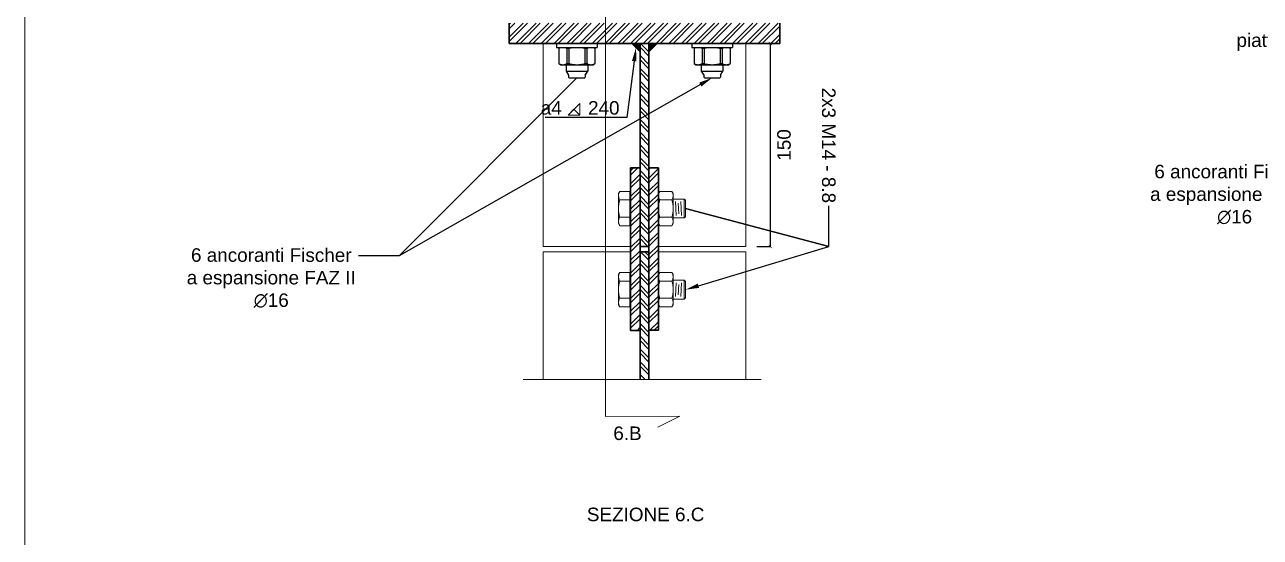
# Model space of a CAD drawing. Header units: millimetres. Extents: x 1415 to 3549, y 2194 to 4677.
# Drawn here: x 1788.71 to 1789.623, y 2313.286 to 2313.665 of the extents above; entities that cross this region are included whole.
import ezdxf
from ezdxf import colors
from ezdxf.entities.mleader import LeaderData, LeaderLine
from ezdxf.math import Vec2, Vec3

# ---------------------------------------------------------------- set-up
doc = ezdxf.new("R2010")
doc.units = ezdxf.units.MM
for name, pattern in [('ACAD_ISO02W100', [15, 12, -3]), ('DASHDOT', [1, 0.5, -0.25, 0, -0.25]), ('phl_thick', [0])]:
    doc.linetypes.add(name, pattern=pattern)
doc.layers.get('0').update_dxf_attribs({"plot": 0})
for name, color, linetype, lineweight in [('bulloni', 170, 'Continuous', 15), ('Layer3', 7, 'Continuous', 15), ('Layer4', 7, 'Continuous', 15), ('quote', 252, 'Continuous', 5), ('sezionato particolari', 7, 'Continuous', 30), ('sezione', 18, 'ACAD_ISO02W100', 20)]:
    doc.layers.add(name, color=color, linetype=linetype, lineweight=lineweight)
doc.layers.add('projection', color=7, linetype='Continuous')
doc.layers.add('saldatura', color=6, linetype='Continuous')
doc.layers.add('retini', color=7, linetype='DASHDOT', lineweight=9, true_color=0x636466)
doc.styles.get("Standard").update_dxf_attribs({"font": 'arial.ttf'})
doc.dimstyles.new('quote acciaio', dxfattribs={"dimtxt": 0.01, "dimasz": 0.0025, "dimexe": 0, "dimexo": 0, "dimgap": 0.005, "dimtad": 2, "dimdec": 0, "dimlfac": 1000, "dimzin": 0, "dimdsep": 46, "dimtxsty": 'Standard', "dimblk": 'ARCHTICK', "dimcen": 0, "dimclre": 252, "dimadec": 0, "dimazin": 0, "dimtfac": 1, "dimtdec": 0, "dimtofl": 0, "dimtmove": 0, "dimatfit": 3, "dimfxl": 0.01, "dimfxlon": 1, "dimtolj": 1, "dimtzin": 0, "dimarcsym": 0})

# ---------------------------------------------------------------- blocks, each defined once
blk = doc.blocks.new('testa M-14')
at = {"layer": 'bulloni'}
blk.add_line((1771.5161, 2322.78757), (1771.50871, 2322.78757), dxfattribs=at)
for points in [[(1771.50871, 2322.78384), (1771.50825, 2322.78384), (1771.50825, 2322.804)], [(1771.50825, 2322.804), (1771.50871, 2322.804)], [(1771.50825, 2322.80142), (1771.50825, 2322.78642)], [(1771.5161, 2322.78122), (1771.50871, 2322.78122), (1771.50871, 2322.80662), (1771.5161, 2322.80662)]]:
    blk.add_lwpolyline(points, dxfattribs=at)
blk.add_lwpolyline([(1771.5161, 2322.80027, -0.181346), (1771.5161, 2322.78757, -0.362691), (1771.5161, 2322.78122), (1771.51725, 2322.78274), (1771.51725, 2322.8051), (1771.5161, 2322.80662, -0.362691), (1771.5161, 2322.80027), (1771.50871, 2322.80027)], format="xyb", dxfattribs=at)
blk = doc.blocks.new('_ArchTick')
at = {"color": 0, "linetype": 'ByBlock', "const_width": 0.15}
blk.add_lwpolyline([(-0.5, -0.5), (0.5, 0.5)], dxfattribs=at)
blk = doc.blocks.new('*D887')
at = {"layer": 'Defpoints', "color": 0, "transparency": 16777216}
for p in [(1789.09295, 2313.65126), (1789.26102, 2313.65126), (1789.09295, 2313.50126)]:
    blk.add_point(p, dxfattribs=at)
at = {"layer": 'quote', "color": 252, "lineweight": -2, "transparency": 16777216}
for p, q in [((1789.25102, 2313.65126), (1789.26102, 2313.65126)), ((1789.25102, 2313.50126), (1789.26102, 2313.50126))]:
    blk.add_line(p, q, dxfattribs=at)
at = {"layer": 'quote', "color": 0, "linetype": 'Continuous', "lineweight": -2, "transparency": 16777216}
blk.add_line((1789.26102, 2313.50126), (1789.26102, 2313.65126), dxfattribs=at)
at = {"layer": 'quote', "color": 0, "lineweight": -2, "transparency": 16777216, "xscale": 0.0025, "yscale": 0.0025, "zscale": 0.0025}
for p, rotation in [((1789.26102, 2313.65126), 90), ((1789.26102, 2313.50126), 270)]:
    blk.add_blockref('_ArchTick', p, dxfattribs=dict(at, rotation=rotation))
at = {"layer": 'quote', "color": 0, "transparency": 16777216, "insert": (1789.27113, 2313.57626), "char_height": 0.01, "attachment_point": 5, "rotation": 90}
blk.add_mtext('\\A1;150', dxfattribs=at)

msp = doc.modelspace()

# ---------------------------------------------------------------- hatches: boundary and pattern name
at = {"layer": 'retini', "transparency": 33554687}
h = msp.add_hatch(dxfattribs=at)
h.set_pattern_fill('ANSI32', color=256, scale=0.0007)
h.set_pattern_definition([(45, (0, 0), (-0.004714634464, 0.004714634464), []), (45, (0.003143, 0), (-0.004714634464, 0.004714634464), [])])
h.paths.add_polyline_path([(1789.13913, 2313.65126), (1789.13912, 2313.66626), (1789.06795, 2313.66626), (1789.06795, 2313.65126)])
h.paths.add_polyline_path([(1789.13912, 2313.66626), (1789.13913, 2313.65126), (1789.26795, 2313.65126), (1789.26795, 2313.66626)])
h = msp.add_hatch(dxfattribs=at)
h.set_pattern_fill('ANSI32', color=256, scale=0.0007, angle=-90)
h.set_pattern_definition([(315, (0, 0), (0.004714634464, 0.004714634464), []), (315, (-5e-19, -0.003143), (0.004714634464, 0.004714634464), [])])
h.paths.add_polyline_path([(1789.17125, 2313.40274), (1789.16466, 2313.40274), (1789.16466, 2313.49726), (1789.17125, 2313.49726)])
h.paths.add_polyline_path([(1789.17125, 2313.65126), (1789.16925, 2313.65126), (1789.16466, 2313.65126), (1789.16466, 2313.50126), (1789.17125, 2313.50126)])
h = msp.add_hatch(dxfattribs=at)
h.set_pattern_fill('ANSI32', color=256, scale=0.0007)
h.set_pattern_definition([(45, (0, 0), (-0.004714634464, 0.004714634464), []), (45, (0.003143, -7e-19), (-0.004714634464, 0.004714634464), [])])
h.paths.add_polyline_path([(1789.17825, 2313.55929), (1789.17125, 2313.55929), (1789.17125, 2313.43922), (1789.17825, 2313.43922)])
h.paths.add_polyline_path([(1789.15766, 2313.4392), (1789.16466, 2313.4392), (1789.16466, 2313.49723), (1789.16466, 2313.55926), (1789.15766, 2313.55926)])
at = {"layer": 'saldatura'}
h = msp.add_hatch(color=256, dxfattribs=at)
h.dxf.hatch_style = 1
h.paths.add_polyline_path([(1789.16166, 2313.64814), (1789.16466, 2313.64503), (1789.16466, 2313.65126), (1789.15866, 2313.65126)])
h = msp.add_hatch(color=256, dxfattribs=at)
h.dxf.hatch_style = 1
h.paths.add_polyline_path([(1789.17425, 2313.64814), (1789.17125, 2313.64503), (1789.17125, 2313.65126), (1789.17725, 2313.65126)])

# ---------------------------------------------------------------- linework, layer by layer
at = {"layer": 'bulloni'}
for p, q in [((1789.17825, 2313.54044), (1789.1794, 2313.54196)), ((1789.1794, 2313.54196), (1789.18809, 2313.54196)), ((1789.1794, 2313.53561), (1789.18809, 2313.53561)), ((1789.18925, 2313.54044), (1789.18809, 2313.54196)), ((1789.18925, 2313.54044), (1789.18925, 2313.51807)), ((1789.19735, 2313.53626), (1789.18925, 2313.53626)), ((1789.19144, 2313.52415), (1789.19087, 2313.53436)), ((1789.19537, 2313.52415), (1789.1948, 2313.53436)), ((1789.19735, 2313.53626), (1789.19827, 2313.53534)), ((1789.19735, 2313.53626), (1789.19735, 2313.52226)), ((1789.19827, 2313.53534), (1789.19827, 2313.52317)), ((1789.19334, 2313.52533), (1789.1929, 2313.53319)), ((1789.17825, 2313.51807), (1789.1794, 2313.51656)), ((1789.18809, 2313.52291), (1789.1794, 2313.52291)), ((1789.1794, 2313.51656), (1789.18809, 2313.51656)), ((1789.18925, 2313.51807), (1789.18809, 2313.51656)), ((1789.19735, 2313.52226), (1789.18925, 2313.52226)), ((1789.19827, 2313.52317), (1789.19735, 2313.52226)), ((1789.17825, 2313.48044), (1789.1794, 2313.48196)), ((1789.1794, 2313.48196), (1789.18809, 2313.48196)), ((1789.18925, 2313.48044), (1789.18809, 2313.48196)), ((1789.18925, 2313.45807), (1789.18925, 2313.48044)), ((1789.18809, 2313.47561), (1789.1794, 2313.47561)), ((1789.19735, 2313.47626), (1789.18925, 2313.47626)), ((1789.19144, 2313.47436), (1789.19087, 2313.46415)), ((1789.19334, 2313.47319), (1789.1929, 2313.46533)), ((1789.19537, 2313.47436), (1789.1948, 2313.46415)), ((1789.19735, 2313.46226), (1789.19735, 2313.47626)), ((1789.19827, 2313.47534), (1789.19735, 2313.47626)), ((1789.19827, 2313.46317), (1789.19827, 2313.47534)), ((1789.1794, 2313.46291), (1789.18809, 2313.46291)), ((1789.19735, 2313.46226), (1789.18925, 2313.46226)), ((1789.19735, 2313.46226), (1789.19827, 2313.46317)), ((1789.17825, 2313.45807), (1789.1794, 2313.45656)), ((1789.1794, 2313.45656), (1789.18809, 2313.45656)), ((1789.18925, 2313.45807), (1789.18809, 2313.45656))]:
    msp.add_line(p, q, dxfattribs=at)
for centre, radius, start, end in [((1789.1832, 2313.53878), 0.00495, 140.12945, 219.87055), ((1789.19633, 2313.52926), 0.01809, 159.44272, 200.55728), ((1789.18429, 2313.53878), 0.00495, 320.12945, 39.87055), ((1789.17116, 2313.52926), 0.01809, 339.44272, 20.55728), ((1789.1832, 2313.51973), 0.00495, 140.12945, 219.87055), ((1789.18429, 2313.51973), 0.00495, 320.12945, 39.87055), ((1789.1832, 2313.47878), 0.00495, 140.12945, 219.87055), ((1789.18429, 2313.47878), 0.00495, 320.12945, 39.87055), ((1789.19633, 2313.46926), 0.01809, 159.44272, 200.55728), ((1789.17116, 2313.46926), 0.01809, 339.44272, 20.55728), ((1789.1832, 2313.45973), 0.00495, 140.12945, 219.87055), ((1789.18429, 2313.45973), 0.00495, 320.12945, 39.87055)]:
    msp.add_arc(centre, radius, start, end, dxfattribs=at)
at = {"layer": 'Layer3'}
msp.add_lwpolyline([(1788.7096, 2314.18968), (1790.38074, 2314.18968), (1790.38074, 2312.20923), (1788.7096, 2312.20923)], close=True, dxfattribs=at)
at = {"layer": 'Layer4'}
for points in [[(1789.15766, 2313.50126), (1789.09295, 2313.50126), (1789.09295, 2313.65126)], [(1789.24295, 2313.65126), (1789.24295, 2313.50126), (1789.17825, 2313.50126)], [(1789.15766, 2313.49726), (1789.09295, 2313.49726), (1789.09295, 2313.40274)], [(1789.24295, 2313.40274), (1789.24295, 2313.49726), (1789.17825, 2313.49726)]]:
    msp.add_lwpolyline(points, dxfattribs=at)
at = {"layer": 'projection', "color": 7, "linetype": 'phl_thick'}
for p, q in [((1789.10295, 2313.65126), (1789.13295, 2313.65126)), ((1789.10295, 2313.65126), (1789.10295, 2313.64826)), ((1789.10295, 2313.64826), (1789.13295, 2313.64826)), ((1789.10458, 2313.64776), (1789.10543, 2313.64826)), ((1789.10458, 2313.64776), (1789.10461, 2313.64776)), ((1789.10458, 2313.64776), (1789.10461, 2313.64776)), ((1789.10458, 2313.64776), (1789.10458, 2313.63635)), ((1789.10461, 2313.64776), (1789.10481, 2313.64786)), ((1789.10461, 2313.64776), (1789.10481, 2313.64786)), ((1789.10481, 2313.64786), (1789.10501, 2313.64796)), ((1789.10481, 2313.64786), (1789.10501, 2313.64796)), ((1789.10501, 2313.64796), (1789.1052, 2313.64804)), ((1789.10501, 2313.64796), (1789.1052, 2313.64804)), ((1789.1052, 2313.64804), (1789.1054, 2313.64812)), ((1789.1052, 2313.64804), (1789.1054, 2313.64812)), ((1789.1054, 2313.64812), (1789.10559, 2313.64819)), ((1789.1054, 2313.64812), (1789.10559, 2313.64819)), ((1789.10559, 2313.64819), (1789.10578, 2313.64826)), ((1789.10559, 2313.64819), (1789.10578, 2313.64826)), ((1789.10935, 2313.64826), (1789.10953, 2313.64819)), ((1789.10935, 2313.64826), (1789.10953, 2313.64819)), ((1789.10953, 2313.64819), (1789.10973, 2313.64812)), ((1789.10953, 2313.64819), (1789.10973, 2313.64812)), ((1789.10973, 2313.64812), (1789.10992, 2313.64804)), ((1789.10973, 2313.64812), (1789.10992, 2313.64804)), ((1789.10992, 2313.64804), (1789.11011, 2313.64796)), ((1789.10992, 2313.64804), (1789.11011, 2313.64796)), ((1789.11011, 2313.64796), (1789.11031, 2313.64786)), ((1789.11011, 2313.64796), (1789.11031, 2313.64786)), ((1789.11031, 2313.64786), (1789.11051, 2313.64776)), ((1789.11031, 2313.64786), (1789.11051, 2313.64776)), ((1789.11051, 2313.64776), (1789.11205, 2313.64776)), ((1789.11051, 2313.64776), (1789.11205, 2313.64776)), ((1789.11051, 2313.64776), (1789.11051, 2313.63635)), ((1789.11051, 2313.64776), (1789.11051, 2313.63635)), ((1789.11205, 2313.64776), (1789.11245, 2313.64786)), ((1789.11205, 2313.64776), (1789.11245, 2313.64786)), ((1789.11205, 2313.64776), (1789.11205, 2313.63635)), ((1789.11205, 2313.64776), (1789.11205, 2313.63635)), ((1789.11245, 2313.64786), (1789.11285, 2313.64796)), ((1789.11245, 2313.64786), (1789.11285, 2313.64796)), ((1789.11285, 2313.64796), (1789.11324, 2313.64804)), ((1789.11285, 2313.64796), (1789.11324, 2313.64804)), ((1789.11324, 2313.64804), (1789.11362, 2313.64812)), ((1789.11324, 2313.64804), (1789.11362, 2313.64812)), ((1789.11362, 2313.64812), (1789.11401, 2313.64819)), ((1789.11362, 2313.64812), (1789.11401, 2313.64819)), ((1789.11401, 2313.64819), (1789.11438, 2313.64826)), ((1789.11401, 2313.64819), (1789.11438, 2313.64826)), ((1789.12152, 2313.64826), (1789.1219, 2313.64819)), ((1789.12152, 2313.64826), (1789.1219, 2313.64819)), ((1789.1219, 2313.64819), (1789.12228, 2313.64812)), ((1789.1219, 2313.64819), (1789.12228, 2313.64812)), ((1789.12228, 2313.64812), (1789.12267, 2313.64804)), ((1789.12228, 2313.64812), (1789.12267, 2313.64804)), ((1789.12267, 2313.64804), (1789.12306, 2313.64796)), ((1789.12267, 2313.64804), (1789.12306, 2313.64796)), ((1789.12306, 2313.64796), (1789.12346, 2313.64786)), ((1789.12306, 2313.64796), (1789.12346, 2313.64786)), ((1789.12346, 2313.64786), (1789.12386, 2313.64776)), ((1789.12346, 2313.64786), (1789.12386, 2313.64776)), ((1789.12386, 2313.64776), (1789.12539, 2313.64776)), ((1789.12386, 2313.64776), (1789.12539, 2313.64776)), ((1789.12386, 2313.64776), (1789.12386, 2313.63635)), ((1789.12386, 2313.64776), (1789.12386, 2313.63635)), ((1789.12539, 2313.64776), (1789.12559, 2313.64786)), ((1789.12539, 2313.64776), (1789.12559, 2313.64786)), ((1789.12539, 2313.64776), (1789.12539, 2313.63635)), ((1789.12539, 2313.64776), (1789.12539, 2313.63635)), ((1789.12559, 2313.64786), (1789.12579, 2313.64796)), ((1789.12559, 2313.64786), (1789.12579, 2313.64796)), ((1789.12579, 2313.64796), (1789.12599, 2313.64804)), ((1789.12579, 2313.64796), (1789.12599, 2313.64804)), ((1789.12599, 2313.64804), (1789.12618, 2313.64812)), ((1789.12599, 2313.64804), (1789.12618, 2313.64812)), ((1789.12618, 2313.64812), (1789.12637, 2313.64819)), ((1789.12618, 2313.64812), (1789.12637, 2313.64819)), ((1789.12637, 2313.64819), (1789.12656, 2313.64826)), ((1789.12637, 2313.64819), (1789.12656, 2313.64826)), ((1789.13013, 2313.64826), (1789.13032, 2313.64819)), ((1789.13013, 2313.64826), (1789.13032, 2313.64819)), ((1789.13032, 2313.64819), (1789.13051, 2313.64812)), ((1789.13032, 2313.64819), (1789.13051, 2313.64812)), ((1789.13047, 2313.64826), (1789.13133, 2313.64776)), ((1789.13051, 2313.64812), (1789.1307, 2313.64804)), ((1789.13051, 2313.64812), (1789.1307, 2313.64804)), ((1789.1307, 2313.64804), (1789.1309, 2313.64796)), ((1789.1307, 2313.64804), (1789.1309, 2313.64796)), ((1789.1309, 2313.64796), (1789.1311, 2313.64786)), ((1789.1309, 2313.64796), (1789.1311, 2313.64786)), ((1789.1311, 2313.64786), (1789.1313, 2313.64776)), ((1789.1311, 2313.64786), (1789.1313, 2313.64776)), ((1789.1313, 2313.64776), (1789.13133, 2313.64776)), ((1789.1313, 2313.64776), (1789.13133, 2313.64776)), ((1789.13133, 2313.64776), (1789.13133, 2313.63635)), ((1789.13295, 2313.65126), (1789.13295, 2313.64826)), ((1789.20295, 2313.65126), (1789.23295, 2313.65126)), ((1789.20295, 2313.65126), (1789.20295, 2313.64826)), ((1789.20295, 2313.64826), (1789.23295, 2313.64826)), ((1789.20458, 2313.64776), (1789.20543, 2313.64826)), ((1789.20458, 2313.64776), (1789.20461, 2313.64776)), ((1789.20458, 2313.64776), (1789.20461, 2313.64776)), ((1789.20458, 2313.64776), (1789.20458, 2313.63635)), ((1789.20461, 2313.64776), (1789.20481, 2313.64786)), ((1789.20461, 2313.64776), (1789.20481, 2313.64786)), ((1789.20481, 2313.64786), (1789.20501, 2313.64796)), ((1789.20481, 2313.64786), (1789.20501, 2313.64796)), ((1789.20501, 2313.64796), (1789.2052, 2313.64804)), ((1789.20501, 2313.64796), (1789.2052, 2313.64804)), ((1789.2052, 2313.64804), (1789.2054, 2313.64812)), ((1789.2052, 2313.64804), (1789.2054, 2313.64812)), ((1789.2054, 2313.64812), (1789.20559, 2313.64819)), ((1789.2054, 2313.64812), (1789.20559, 2313.64819)), ((1789.20559, 2313.64819), (1789.20578, 2313.64826)), ((1789.20559, 2313.64819), (1789.20578, 2313.64826)), ((1789.20935, 2313.64826), (1789.20953, 2313.64819)), ((1789.20935, 2313.64826), (1789.20953, 2313.64819)), ((1789.20953, 2313.64819), (1789.20973, 2313.64812)), ((1789.20953, 2313.64819), (1789.20973, 2313.64812)), ((1789.20973, 2313.64812), (1789.20992, 2313.64804)), ((1789.20973, 2313.64812), (1789.20992, 2313.64804)), ((1789.20992, 2313.64804), (1789.21011, 2313.64796)), ((1789.20992, 2313.64804), (1789.21011, 2313.64796)), ((1789.21011, 2313.64796), (1789.21031, 2313.64786)), ((1789.21011, 2313.64796), (1789.21031, 2313.64786)), ((1789.21031, 2313.64786), (1789.21051, 2313.64776)), ((1789.21031, 2313.64786), (1789.21051, 2313.64776)), ((1789.21051, 2313.64776), (1789.21205, 2313.64776)), ((1789.21051, 2313.64776), (1789.21205, 2313.64776)), ((1789.21051, 2313.64776), (1789.21051, 2313.63635)), ((1789.21051, 2313.64776), (1789.21051, 2313.63635)), ((1789.21205, 2313.64776), (1789.21245, 2313.64786)), ((1789.21205, 2313.64776), (1789.21245, 2313.64786)), ((1789.21205, 2313.64776), (1789.21205, 2313.63635)), ((1789.21205, 2313.64776), (1789.21205, 2313.63635)), ((1789.21245, 2313.64786), (1789.21285, 2313.64796)), ((1789.21245, 2313.64786), (1789.21285, 2313.64796)), ((1789.21285, 2313.64796), (1789.21324, 2313.64804)), ((1789.21285, 2313.64796), (1789.21324, 2313.64804)), ((1789.21324, 2313.64804), (1789.21362, 2313.64812)), ((1789.21324, 2313.64804), (1789.21362, 2313.64812)), ((1789.21362, 2313.64812), (1789.21401, 2313.64819)), ((1789.21362, 2313.64812), (1789.21401, 2313.64819)), ((1789.21401, 2313.64819), (1789.21438, 2313.64826)), ((1789.21401, 2313.64819), (1789.21438, 2313.64826)), ((1789.22152, 2313.64826), (1789.2219, 2313.64819)), ((1789.22152, 2313.64826), (1789.2219, 2313.64819)), ((1789.2219, 2313.64819), (1789.22228, 2313.64812)), ((1789.2219, 2313.64819), (1789.22228, 2313.64812)), ((1789.22228, 2313.64812), (1789.22267, 2313.64804)), ((1789.22228, 2313.64812), (1789.22267, 2313.64804)), ((1789.22267, 2313.64804), (1789.22306, 2313.64796)), ((1789.22267, 2313.64804), (1789.22306, 2313.64796)), ((1789.22306, 2313.64796), (1789.22346, 2313.64786)), ((1789.22306, 2313.64796), (1789.22346, 2313.64786)), ((1789.22346, 2313.64786), (1789.22386, 2313.64776)), ((1789.22346, 2313.64786), (1789.22386, 2313.64776)), ((1789.22386, 2313.64776), (1789.22539, 2313.64776)), ((1789.22386, 2313.64776), (1789.22539, 2313.64776)), ((1789.22386, 2313.64776), (1789.22386, 2313.63635)), ((1789.22386, 2313.64776), (1789.22386, 2313.63635)), ((1789.22539, 2313.64776), (1789.22559, 2313.64786)), ((1789.22539, 2313.64776), (1789.22559, 2313.64786)), ((1789.22539, 2313.64776), (1789.22539, 2313.63635)), ((1789.22539, 2313.64776), (1789.22539, 2313.63635)), ((1789.22559, 2313.64786), (1789.22579, 2313.64796)), ((1789.22559, 2313.64786), (1789.22579, 2313.64796)), ((1789.22579, 2313.64796), (1789.22599, 2313.64804)), ((1789.22579, 2313.64796), (1789.22599, 2313.64804)), ((1789.22599, 2313.64804), (1789.22618, 2313.64812)), ((1789.22599, 2313.64804), (1789.22618, 2313.64812)), ((1789.22618, 2313.64812), (1789.22637, 2313.64819)), ((1789.22618, 2313.64812), (1789.22637, 2313.64819)), ((1789.22637, 2313.64819), (1789.22656, 2313.64826)), ((1789.22637, 2313.64819), (1789.22656, 2313.64826)), ((1789.23013, 2313.64826), (1789.23032, 2313.64819)), ((1789.23013, 2313.64826), (1789.23032, 2313.64819)), ((1789.23032, 2313.64819), (1789.23051, 2313.64812)), ((1789.23032, 2313.64819), (1789.23051, 2313.64812)), ((1789.23047, 2313.64826), (1789.23133, 2313.64776)), ((1789.23051, 2313.64812), (1789.2307, 2313.64804)), ((1789.23051, 2313.64812), (1789.2307, 2313.64804)), ((1789.2307, 2313.64804), (1789.2309, 2313.64796)), ((1789.2307, 2313.64804), (1789.2309, 2313.64796)), ((1789.2309, 2313.64796), (1789.2311, 2313.64786)), ((1789.2309, 2313.64796), (1789.2311, 2313.64786)), ((1789.2311, 2313.64786), (1789.2313, 2313.64776)), ((1789.2311, 2313.64786), (1789.2313, 2313.64776)), ((1789.2313, 2313.64776), (1789.23133, 2313.64776)), ((1789.2313, 2313.64776), (1789.23133, 2313.64776)), ((1789.23133, 2313.64776), (1789.23133, 2313.63635)), ((1789.23295, 2313.65126), (1789.23295, 2313.64826)), ((1789.10458, 2313.63635), (1789.10461, 2313.63635)), ((1789.10458, 2313.63635), (1789.10461, 2313.63635)), ((1789.10458, 2313.63635), (1789.10595, 2313.63556)), ((1789.10461, 2313.63635), (1789.10496, 2313.63618)), ((1789.10461, 2313.63635), (1789.10496, 2313.63618)), ((1789.10496, 2313.63618), (1789.1053, 2313.63603)), ((1789.10496, 2313.63618), (1789.1053, 2313.63603)), ((1789.1053, 2313.63603), (1789.10563, 2313.63591)), ((1789.1053, 2313.63603), (1789.10563, 2313.63591)), ((1789.10563, 2313.63591), (1789.10596, 2313.6358)), ((1789.10563, 2313.63591), (1789.10596, 2313.6358)), ((1789.10595, 2313.63556), (1789.12995, 2313.63556)), ((1789.10596, 2313.6358), (1789.10629, 2313.63571)), ((1789.10596, 2313.6358), (1789.10629, 2313.63571)), ((1789.10629, 2313.63571), (1789.10661, 2313.63564)), ((1789.10629, 2313.63571), (1789.10661, 2313.63564)), ((1789.10661, 2313.63564), (1789.10692, 2313.6356)), ((1789.10661, 2313.63564), (1789.10692, 2313.6356)), ((1789.10692, 2313.6356), (1789.10724, 2313.63557)), ((1789.10692, 2313.6356), (1789.10724, 2313.63557)), ((1789.10724, 2313.63557), (1789.10756, 2313.63556)), ((1789.10724, 2313.63557), (1789.10756, 2313.63556)), ((1789.10756, 2313.63556), (1789.10785, 2313.63557)), ((1789.10756, 2313.63556), (1789.10785, 2313.63557)), ((1789.10785, 2313.63557), (1789.10813, 2313.63559)), ((1789.10785, 2313.63557), (1789.10813, 2313.63559)), ((1789.10813, 2313.63559), (1789.10842, 2313.63563)), ((1789.10813, 2313.63559), (1789.10842, 2313.63563)), ((1789.10842, 2313.63563), (1789.10871, 2313.63568)), ((1789.10842, 2313.63563), (1789.10871, 2313.63568)), ((1789.10871, 2313.63568), (1789.109, 2313.63575)), ((1789.10871, 2313.63568), (1789.109, 2313.63575)), ((1789.109, 2313.63575), (1789.10929, 2313.63584)), ((1789.109, 2313.63575), (1789.10929, 2313.63584)), ((1789.10929, 2313.63584), (1789.10959, 2313.63594)), ((1789.10929, 2313.63584), (1789.10959, 2313.63594)), ((1789.10959, 2313.63594), (1789.10989, 2313.63606)), ((1789.10959, 2313.63594), (1789.10989, 2313.63606)), ((1789.10989, 2313.63606), (1789.1102, 2313.6362)), ((1789.10989, 2313.63606), (1789.1102, 2313.6362)), ((1789.10995, 2313.63556), (1789.10995, 2313.63089)), ((1789.1102, 2313.6362), (1789.11051, 2313.63635)), ((1789.1102, 2313.6362), (1789.11051, 2313.63635)), ((1789.11051, 2313.63635), (1789.11205, 2313.63635)), ((1789.11051, 2313.63635), (1789.11205, 2313.63635)), ((1789.11205, 2313.63635), (1789.11262, 2313.63621)), ((1789.11205, 2313.63635), (1789.11262, 2313.63621)), ((1789.11262, 2313.63621), (1789.11318, 2313.63608)), ((1789.11262, 2313.63621), (1789.11318, 2313.63608)), ((1789.11318, 2313.63608), (1789.11374, 2313.63597)), ((1789.11318, 2313.63608), (1789.11374, 2313.63597)), ((1789.11374, 2313.63597), (1789.11428, 2313.63588)), ((1789.11374, 2313.63597), (1789.11428, 2313.63588)), ((1789.11428, 2313.63588), (1789.11482, 2313.63579)), ((1789.11428, 2313.63588), (1789.11482, 2313.63579)), ((1789.11482, 2313.63579), (1789.11534, 2313.63572)), ((1789.11482, 2313.63579), (1789.11534, 2313.63572)), ((1789.11534, 2313.63572), (1789.11587, 2313.63566)), ((1789.11534, 2313.63572), (1789.11587, 2313.63566)), ((1789.11587, 2313.63566), (1789.11639, 2313.63562)), ((1789.11587, 2313.63566), (1789.11639, 2313.63562)), ((1789.11639, 2313.63562), (1789.11691, 2313.63558)), ((1789.11639, 2313.63562), (1789.11691, 2313.63558)), ((1789.11691, 2313.63558), (1789.11743, 2313.63556)), ((1789.11691, 2313.63558), (1789.11743, 2313.63556)), ((1789.11743, 2313.63556), (1789.11795, 2313.63556)), ((1789.11743, 2313.63556), (1789.11795, 2313.63556)), ((1789.11795, 2313.63556), (1789.11847, 2313.63556)), ((1789.11795, 2313.63556), (1789.11847, 2313.63556)), ((1789.11847, 2313.63556), (1789.11899, 2313.63558)), ((1789.11847, 2313.63556), (1789.11899, 2313.63558)), ((1789.11899, 2313.63558), (1789.11951, 2313.63562)), ((1789.11899, 2313.63558), (1789.11951, 2313.63562)), ((1789.11951, 2313.63562), (1789.12004, 2313.63566)), ((1789.11951, 2313.63562), (1789.12004, 2313.63566)), ((1789.12004, 2313.63566), (1789.12056, 2313.63572)), ((1789.12004, 2313.63566), (1789.12056, 2313.63572)), ((1789.12056, 2313.63572), (1789.12109, 2313.63579)), ((1789.12056, 2313.63572), (1789.12109, 2313.63579)), ((1789.12109, 2313.63579), (1789.12163, 2313.63588)), ((1789.12109, 2313.63579), (1789.12163, 2313.63588)), ((1789.12163, 2313.63588), (1789.12217, 2313.63597)), ((1789.12163, 2313.63588), (1789.12217, 2313.63597)), ((1789.12217, 2313.63597), (1789.12272, 2313.63608)), ((1789.12217, 2313.63597), (1789.12272, 2313.63608)), ((1789.12272, 2313.63608), (1789.12328, 2313.63621)), ((1789.12272, 2313.63608), (1789.12328, 2313.63621)), ((1789.12328, 2313.63621), (1789.12386, 2313.63635)), ((1789.12328, 2313.63621), (1789.12386, 2313.63635)), ((1789.12386, 2313.63635), (1789.12539, 2313.63635)), ((1789.12386, 2313.63635), (1789.12539, 2313.63635)), ((1789.12539, 2313.63635), (1789.12571, 2313.6362)), ((1789.12539, 2313.63635), (1789.12571, 2313.6362)), ((1789.12571, 2313.6362), (1789.12602, 2313.63606)), ((1789.12571, 2313.6362), (1789.12602, 2313.63606)), ((1789.12595, 2313.63556), (1789.12595, 2313.63089)), ((1789.12602, 2313.63606), (1789.12632, 2313.63594)), ((1789.12602, 2313.63606), (1789.12632, 2313.63594)), ((1789.12632, 2313.63594), (1789.12662, 2313.63584)), ((1789.12632, 2313.63594), (1789.12662, 2313.63584)), ((1789.12662, 2313.63584), (1789.12691, 2313.63575)), ((1789.12662, 2313.63584), (1789.12691, 2313.63575)), ((1789.12691, 2313.63575), (1789.1272, 2313.63568)), ((1789.12691, 2313.63575), (1789.1272, 2313.63568)), ((1789.1272, 2313.63568), (1789.12749, 2313.63563)), ((1789.1272, 2313.63568), (1789.12749, 2313.63563)), ((1789.12749, 2313.63563), (1789.12777, 2313.63559)), ((1789.12749, 2313.63563), (1789.12777, 2313.63559)), ((1789.12777, 2313.63559), (1789.12806, 2313.63557)), ((1789.12777, 2313.63559), (1789.12806, 2313.63557)), ((1789.12806, 2313.63557), (1789.12835, 2313.63556)), ((1789.12806, 2313.63557), (1789.12835, 2313.63556)), ((1789.12835, 2313.63556), (1789.12866, 2313.63557)), ((1789.12835, 2313.63556), (1789.12866, 2313.63557)), ((1789.12866, 2313.63557), (1789.12898, 2313.6356)), ((1789.12866, 2313.63557), (1789.12898, 2313.6356)), ((1789.12898, 2313.6356), (1789.1293, 2313.63564)), ((1789.12898, 2313.6356), (1789.1293, 2313.63564)), ((1789.1293, 2313.63564), (1789.12962, 2313.63571)), ((1789.1293, 2313.63564), (1789.12962, 2313.63571)), ((1789.12962, 2313.63571), (1789.12994, 2313.6358)), ((1789.12962, 2313.63571), (1789.12994, 2313.6358)), ((1789.12994, 2313.6358), (1789.13027, 2313.63591)), ((1789.12994, 2313.6358), (1789.13027, 2313.63591)), ((1789.12995, 2313.63556), (1789.13133, 2313.63635)), ((1789.13027, 2313.63591), (1789.13061, 2313.63603)), ((1789.13027, 2313.63591), (1789.13061, 2313.63603)), ((1789.13061, 2313.63603), (1789.13095, 2313.63618)), ((1789.13061, 2313.63603), (1789.13095, 2313.63618)), ((1789.13095, 2313.63618), (1789.1313, 2313.63635)), ((1789.13095, 2313.63618), (1789.1313, 2313.63635)), ((1789.1313, 2313.63635), (1789.13133, 2313.63635)), ((1789.1313, 2313.63635), (1789.13133, 2313.63635)), ((1789.20458, 2313.63635), (1789.20461, 2313.63635)), ((1789.20458, 2313.63635), (1789.20461, 2313.63635)), ((1789.20458, 2313.63635), (1789.20595, 2313.63556)), ((1789.20461, 2313.63635), (1789.20496, 2313.63618)), ((1789.20461, 2313.63635), (1789.20496, 2313.63618)), ((1789.20496, 2313.63618), (1789.2053, 2313.63603)), ((1789.20496, 2313.63618), (1789.2053, 2313.63603)), ((1789.2053, 2313.63603), (1789.20563, 2313.63591)), ((1789.2053, 2313.63603), (1789.20563, 2313.63591)), ((1789.20563, 2313.63591), (1789.20596, 2313.6358)), ((1789.20563, 2313.63591), (1789.20596, 2313.6358)), ((1789.20595, 2313.63556), (1789.22995, 2313.63556)), ((1789.20596, 2313.6358), (1789.20629, 2313.63571)), ((1789.20596, 2313.6358), (1789.20629, 2313.63571)), ((1789.20629, 2313.63571), (1789.20661, 2313.63564)), ((1789.20629, 2313.63571), (1789.20661, 2313.63564)), ((1789.20661, 2313.63564), (1789.20692, 2313.6356)), ((1789.20661, 2313.63564), (1789.20692, 2313.6356)), ((1789.20692, 2313.6356), (1789.20724, 2313.63557)), ((1789.20692, 2313.6356), (1789.20724, 2313.63557)), ((1789.20724, 2313.63557), (1789.20756, 2313.63556)), ((1789.20724, 2313.63557), (1789.20756, 2313.63556)), ((1789.20756, 2313.63556), (1789.20785, 2313.63557)), ((1789.20756, 2313.63556), (1789.20785, 2313.63557)), ((1789.20785, 2313.63557), (1789.20813, 2313.63559)), ((1789.20785, 2313.63557), (1789.20813, 2313.63559)), ((1789.20813, 2313.63559), (1789.20842, 2313.63563)), ((1789.20813, 2313.63559), (1789.20842, 2313.63563)), ((1789.20842, 2313.63563), (1789.20871, 2313.63568)), ((1789.20842, 2313.63563), (1789.20871, 2313.63568)), ((1789.20871, 2313.63568), (1789.209, 2313.63575)), ((1789.20871, 2313.63568), (1789.209, 2313.63575)), ((1789.209, 2313.63575), (1789.20929, 2313.63584)), ((1789.209, 2313.63575), (1789.20929, 2313.63584)), ((1789.20929, 2313.63584), (1789.20959, 2313.63594)), ((1789.20929, 2313.63584), (1789.20959, 2313.63594)), ((1789.20959, 2313.63594), (1789.20989, 2313.63606)), ((1789.20959, 2313.63594), (1789.20989, 2313.63606)), ((1789.20989, 2313.63606), (1789.2102, 2313.6362)), ((1789.20989, 2313.63606), (1789.2102, 2313.6362)), ((1789.20995, 2313.63556), (1789.20995, 2313.63089)), ((1789.2102, 2313.6362), (1789.21051, 2313.63635)), ((1789.2102, 2313.6362), (1789.21051, 2313.63635)), ((1789.21051, 2313.63635), (1789.21205, 2313.63635)), ((1789.21051, 2313.63635), (1789.21205, 2313.63635)), ((1789.21205, 2313.63635), (1789.21262, 2313.63621)), ((1789.21205, 2313.63635), (1789.21262, 2313.63621)), ((1789.21262, 2313.63621), (1789.21318, 2313.63608)), ((1789.21262, 2313.63621), (1789.21318, 2313.63608)), ((1789.21318, 2313.63608), (1789.21374, 2313.63597)), ((1789.21318, 2313.63608), (1789.21374, 2313.63597)), ((1789.21374, 2313.63597), (1789.21428, 2313.63588)), ((1789.21374, 2313.63597), (1789.21428, 2313.63588)), ((1789.21428, 2313.63588), (1789.21482, 2313.63579)), ((1789.21428, 2313.63588), (1789.21482, 2313.63579)), ((1789.21482, 2313.63579), (1789.21534, 2313.63572)), ((1789.21482, 2313.63579), (1789.21534, 2313.63572)), ((1789.21534, 2313.63572), (1789.21587, 2313.63566)), ((1789.21534, 2313.63572), (1789.21587, 2313.63566)), ((1789.21587, 2313.63566), (1789.21639, 2313.63562)), ((1789.21587, 2313.63566), (1789.21639, 2313.63562)), ((1789.21639, 2313.63562), (1789.21691, 2313.63558)), ((1789.21639, 2313.63562), (1789.21691, 2313.63558)), ((1789.21691, 2313.63558), (1789.21743, 2313.63556)), ((1789.21691, 2313.63558), (1789.21743, 2313.63556)), ((1789.21743, 2313.63556), (1789.21795, 2313.63556)), ((1789.21743, 2313.63556), (1789.21795, 2313.63556)), ((1789.21795, 2313.63556), (1789.21847, 2313.63556)), ((1789.21795, 2313.63556), (1789.21847, 2313.63556)), ((1789.21847, 2313.63556), (1789.21899, 2313.63558)), ((1789.21847, 2313.63556), (1789.21899, 2313.63558)), ((1789.21899, 2313.63558), (1789.21951, 2313.63562)), ((1789.21899, 2313.63558), (1789.21951, 2313.63562)), ((1789.21951, 2313.63562), (1789.22004, 2313.63566)), ((1789.21951, 2313.63562), (1789.22004, 2313.63566)), ((1789.22004, 2313.63566), (1789.22056, 2313.63572)), ((1789.22004, 2313.63566), (1789.22056, 2313.63572)), ((1789.22056, 2313.63572), (1789.22109, 2313.63579)), ((1789.22056, 2313.63572), (1789.22109, 2313.63579)), ((1789.22109, 2313.63579), (1789.22163, 2313.63588)), ((1789.22109, 2313.63579), (1789.22163, 2313.63588)), ((1789.22163, 2313.63588), (1789.22217, 2313.63597)), ((1789.22163, 2313.63588), (1789.22217, 2313.63597)), ((1789.22217, 2313.63597), (1789.22272, 2313.63608)), ((1789.22217, 2313.63597), (1789.22272, 2313.63608)), ((1789.22272, 2313.63608), (1789.22328, 2313.63621)), ((1789.22272, 2313.63608), (1789.22328, 2313.63621)), ((1789.22328, 2313.63621), (1789.22386, 2313.63635)), ((1789.22328, 2313.63621), (1789.22386, 2313.63635)), ((1789.22386, 2313.63635), (1789.22539, 2313.63635)), ((1789.22386, 2313.63635), (1789.22539, 2313.63635)), ((1789.22539, 2313.63635), (1789.22571, 2313.6362)), ((1789.22539, 2313.63635), (1789.22571, 2313.6362)), ((1789.22571, 2313.6362), (1789.22602, 2313.63606)), ((1789.22571, 2313.6362), (1789.22602, 2313.63606)), ((1789.22595, 2313.63556), (1789.22595, 2313.63089)), ((1789.22602, 2313.63606), (1789.22632, 2313.63594)), ((1789.22602, 2313.63606), (1789.22632, 2313.63594)), ((1789.22632, 2313.63594), (1789.22662, 2313.63584)), ((1789.22632, 2313.63594), (1789.22662, 2313.63584)), ((1789.22662, 2313.63584), (1789.22691, 2313.63575)), ((1789.22662, 2313.63584), (1789.22691, 2313.63575)), ((1789.22691, 2313.63575), (1789.2272, 2313.63568)), ((1789.22691, 2313.63575), (1789.2272, 2313.63568)), ((1789.2272, 2313.63568), (1789.22749, 2313.63563)), ((1789.2272, 2313.63568), (1789.22749, 2313.63563)), ((1789.22749, 2313.63563), (1789.22777, 2313.63559)), ((1789.22749, 2313.63563), (1789.22777, 2313.63559)), ((1789.22777, 2313.63559), (1789.22806, 2313.63557)), ((1789.22777, 2313.63559), (1789.22806, 2313.63557)), ((1789.22806, 2313.63557), (1789.22835, 2313.63556)), ((1789.22806, 2313.63557), (1789.22835, 2313.63556)), ((1789.22835, 2313.63556), (1789.22866, 2313.63557)), ((1789.22835, 2313.63556), (1789.22866, 2313.63557)), ((1789.22866, 2313.63557), (1789.22898, 2313.6356)), ((1789.22866, 2313.63557), (1789.22898, 2313.6356)), ((1789.22898, 2313.6356), (1789.2293, 2313.63564)), ((1789.22898, 2313.6356), (1789.2293, 2313.63564)), ((1789.2293, 2313.63564), (1789.22962, 2313.63571)), ((1789.2293, 2313.63564), (1789.22962, 2313.63571)), ((1789.22962, 2313.63571), (1789.22994, 2313.6358)), ((1789.22962, 2313.63571), (1789.22994, 2313.6358)), ((1789.22994, 2313.6358), (1789.23027, 2313.63591)), ((1789.22994, 2313.6358), (1789.23027, 2313.63591)), ((1789.22995, 2313.63556), (1789.23133, 2313.63635)), ((1789.23027, 2313.63591), (1789.23061, 2313.63603)), ((1789.23027, 2313.63591), (1789.23061, 2313.63603)), ((1789.23061, 2313.63603), (1789.23095, 2313.63618)), ((1789.23061, 2313.63603), (1789.23095, 2313.63618)), ((1789.23095, 2313.63618), (1789.2313, 2313.63635)), ((1789.23095, 2313.63618), (1789.2313, 2313.63635)), ((1789.2313, 2313.63635), (1789.23133, 2313.63635)), ((1789.2313, 2313.63635), (1789.23133, 2313.63635)), ((1789.10995, 2313.63089), (1789.12595, 2313.63089)), ((1789.10995, 2313.63089), (1789.12595, 2313.63089)), ((1789.10995, 2313.63089), (1789.1118, 2313.62786)), ((1789.1118, 2313.62786), (1789.1118, 2313.62626)), ((1789.1118, 2313.62626), (1789.1122, 2313.62586)), ((1789.1122, 2313.62586), (1789.1237, 2313.62586)), ((1789.1237, 2313.62586), (1789.1241, 2313.62626)), ((1789.1241, 2313.62786), (1789.12595, 2313.63089)), ((1789.1241, 2313.62786), (1789.1241, 2313.62626)), ((1789.20995, 2313.63089), (1789.22595, 2313.63089)), ((1789.20995, 2313.63089), (1789.22595, 2313.63089)), ((1789.20995, 2313.63089), (1789.2118, 2313.62786)), ((1789.2118, 2313.62786), (1789.2118, 2313.62626)), ((1789.2118, 2313.62626), (1789.2122, 2313.62586)), ((1789.2122, 2313.62586), (1789.2237, 2313.62586)), ((1789.2237, 2313.62586), (1789.2241, 2313.62626)), ((1789.2241, 2313.62786), (1789.22595, 2313.63089)), ((1789.2241, 2313.62786), (1789.2241, 2313.62626))]:
    msp.add_line(p, q, dxfattribs=at)
at = {"layer": 'quote', "lineweight": 20}
for points in [[(1789.12016, 2313.60702), (1789.11143, 2313.59829), (1789.1158, 2313.60266), (1789.12016, 2313.59829)], [(1789.12016, 2313.60702), (1789.12016, 2313.59829)], [(1789.11143, 2313.59829), (1789.12016, 2313.59829)]]:
    msp.add_lwpolyline(points, dxfattribs=at)
at = {"layer": 'saldatura'}
for points in [[(1789.15866, 2313.65126), (1789.15866, 2313.65126), (1789.16466, 2313.64503), (1789.16466, 2313.65126)], [(1789.17725, 2313.65126), (1789.17725, 2313.65126), (1789.17125, 2313.64503), (1789.17125, 2313.65126)]]:
    msp.add_lwpolyline(points, close=True, dxfattribs=at)
at = {"layer": 'sezionato particolari'}
for p, q in [((1789.06795, 2313.65126), (1789.06795, 2313.66626)), ((1789.26795, 2313.66626), (1789.26795, 2313.65126)), ((1789.26795, 2313.65126), (1789.06795, 2313.65126))]:
    msp.add_line(p, q, dxfattribs=at)
for points in [[(1789.16466, 2313.65126), (1789.16466, 2313.50123)], [(1789.17125, 2313.65126), (1789.17125, 2313.50126)], [(1789.15766, 2313.55926), (1789.15766, 2313.4392), (1789.16466, 2313.4392), (1789.16466, 2313.55926), (1789.15766, 2313.55926)], [(1789.17125, 2313.55929), (1789.17125, 2313.43922), (1789.17825, 2313.43922), (1789.17825, 2313.55929), (1789.17125, 2313.55929)], [(1789.17125, 2313.50126), (1789.16466, 2313.50126)], [(1789.17125, 2313.49726), (1789.16466, 2313.49726)], [(1789.16466, 2313.49723), (1789.16466, 2313.40274)], [(1789.17125, 2313.49726), (1789.17125, 2313.40274)]]:
    msp.add_lwpolyline(points, dxfattribs=at)
at = {"layer": 'sezione', "ltscale": 0.2}
for p, q in [((1789.13904, 2314.06361), (1789.13918, 2313.37562)), ((1789.13918, 2313.37562), (1789.19419, 2313.37565)), ((1789.19419, 2313.37565), (1789.17792, 2313.36765))]:
    msp.add_line(p, q, dxfattribs=at)
msp.add_lwpolyline([(1789.07823, 2313.40274), (1789.25419, 2313.40274)], dxfattribs=at)

# ---------------------------------------------------------------- block references
at = {"layer": 'bulloni', "xscale": -1, "rotation": 359.9999999999999}
msp.add_blockref('testa M-14', (3560.66591, -9.26466), dxfattribs=at)
at = {"layer": 'bulloni', "rotation": 180}
msp.add_blockref('testa M-14', (3560.66591, 4636.26318), dxfattribs=at)

# ---------------------------------------------------------------- texts
at = {"layer": 'Layer4', "insert": (1789.12532, 2313.30812), "char_height": 0.01, "attachment_point": 1}
msp.add_mtext_dynamic_manual_height_columns('SEZIONE 6.C', width=0.1776809, gutter_width=12.5, heights=[0], dxfattribs=at)
at = {"layer": 'sezione'}
msp.add_text('6.B', height=0.01, dxfattribs=at).set_placement((1789.14487, 2313.35812))

# ---------------------------------------------------------------- dimensions: what is measured, and where the dimension line sits
at = {"layer": 'quote'}
dim = msp.add_linear_dim(base=(1789.26102, 2313.65126), p1=(1789.09295, 2313.50126), p2=(1789.09295, 2313.65126), angle=90, dimstyle='quote acciaio', dxfattribs=at)
dim.commit()
dim.dimension.update_dxf_attribs({"geometry": '*D887', "text_midpoint": (1789.27113, 2313.57626)})

# ---------------------------------------------------------------- leaders
ml = msp.add_multileader_mtext('Standard', dxfattribs=at)
ml.set_content('piatto3 ', color=256)
ml.set_leader_properties()
ml.build(insert=Vec2(0, 0))
ml.multileader.update_dxf_attribs({"dogleg_length": 0.03, "arrow_head_size": 0.01})
ctx = ml.context
ctx.base_point, ctx.char_height, ctx.arrow_head_size, ctx.landing_gap_size, ctx.plane_origin = Vec3(1789.60428, 2313.65228), 0.01, 0.01, 0.003, Vec3(1789.71355, 2313.616)
ctx.text_align_type = 2
notes = []
notes.append((ctx, [(0, (1, 1, 0), (1789.65837, 2313.65228), (-1, 0), 0.0077, [(0, [(1789.70514, 2313.68985), (1789.65837, 2313.65228)], 0, [])])]))
ctx.mtext.insert, ctx.mtext.alignment, ctx.mtext.flow_direction = Vec3(1789.64767, 2313.65867), 3, 5
ml = msp.add_multileader_mtext('Standard', dxfattribs=at)
ml.set_content('a4     240', color=256)
ml.set_leader_properties()
ml.build(insert=Vec2(0, 0))
ml.multileader.update_dxf_attribs({"text_left_attachment_type": 6, "text_right_attachment_type": 6, "dogleg_length": 0.03, "arrow_head_size": 0.01})
ctx = ml.context
ctx.base_point, ctx.char_height, ctx.arrow_head_size, ctx.landing_gap_size, ctx.plane_origin = Vec3(1789.08826, 2313.59666), 0.01, 0.01, 0.003, Vec3(1789.15497, 2313.55321)
ctx.left_attachment, ctx.right_attachment = 6, 6
notes.append((ctx, [(0, (1, 1, 0), (1789.15497, 2313.59666), (-1, 0), 0.00363, [(0, [(1789.16166, 2313.64814), (1789.15497, 2313.59666)], 0, [])])]))
ctx.mtext.insert, ctx.mtext.flow_direction = Vec3(1789.09126, 2313.60866), 5
at = {"layer": 'quote', "linetype": 'phl_thick'}
ml = msp.add_multileader_mtext('Standard', dxfattribs=at)
ml.set_content('6 ancoranti Fischer a espansione FAZ II {\\fBahnschrift Light|b0|i0|c0|p34;∅}16 ', color=256)
ml.set_leader_properties()
ml.build(insert=Vec2(0, 0))
ml.multileader.update_dxf_attribs({"dogleg_length": 0.03, "arrow_head_size": 0.01})
ctx = ml.context
ctx.base_point, ctx.char_height, ctx.arrow_head_size, ctx.landing_gap_size, ctx.plane_origin, ctx.plane_x_axis, ctx.plane_y_axis = Vec3(1788.8273, 2313.49444), 0.01, 0.01, 0.003, Vec3(1789.10795, 2313.44586), Vec3(1, -0.000654), Vec3(0.000654, 1)
ctx.text_align_type = 1
notes.append((ctx, [(0, (1, 1, 0), (1788.98656, 2313.49434), (-1, 0.000654), 0.03, [(1, [(1789.21795, 2313.62586), (1788.98656, 2313.49434), (1789.11795, 2313.62586)], 0, [])])]))
ctx.mtext.insert, ctx.mtext.text_direction, ctx.mtext.rotation, ctx.mtext.width, ctx.mtext.alignment, ctx.mtext.flow_direction = Vec3(1788.89194, 2313.49985), Vec3(1, -0.000654), 6.282531, 0.1266845, 2, 5
at = {"layer": 'quote'}
ml = msp.add_multileader_mtext('Standard', dxfattribs=at)
ml.set_content('2x3 M14 - 8.8', color=256)
ml.set_leader_properties()
ml.build(insert=Vec2(0, 0))
ml.multileader.update_dxf_attribs({"dogleg_length": 0.03, "arrow_head_size": 0.01})
ctx = ml.context
ctx.base_point, ctx.char_height, ctx.arrow_head_size, ctx.landing_gap_size, ctx.plane_origin, ctx.plane_x_axis, ctx.plane_y_axis = Vec3(1789.30414, 2313.62165), 0.01, 0.01, 0.003, Vec3(1788.9743, 2313.41163), Vec3(0, -1), Vec3(1, 0)
notes.append((ctx, [(0, (1, 1, 0), (1789.30414, 2313.50126), (0, 1), 0.03, [(1, [(1789.19827, 2313.46926), (1789.30414, 2313.50126), (1789.19827, 2313.52926)], 0, [])])]))
ctx.mtext.insert, ctx.mtext.text_direction, ctx.mtext.rotation, ctx.mtext.flow_direction = Vec3(1789.30923, 2313.61865), Vec3(0, -1), 4.712389, 5
ml = msp.add_multileader_mtext('Standard', dxfattribs=at)
ml.set_content('6 ancoranti Fischer a espansione FAZ II {\\fBahnschrift Light|b0|i0|c0|p34;∅}16 ', color=256)
ml.set_leader_properties()
ml.build(insert=Vec2(0, 0))
ml.multileader.update_dxf_attribs({"dogleg_length": 0.03, "arrow_head_size": 0.01})
ctx = ml.context
ctx.base_point, ctx.char_height, ctx.arrow_head_size, ctx.landing_gap_size, ctx.plane_origin, ctx.plane_x_axis, ctx.plane_y_axis = Vec3(1789.53973, 2313.55617), 0.01, 0.01, 0.003, Vec3(1789.89074, 2313.76985), Vec3(1, -0.000654), Vec3(0.000654, 1)
ctx.text_align_type = 1
notes.append((ctx, [(0, (1, 1, 0), (1789.82696, 2313.55598), (-1, 0.000654), 0.15797, [(2, [(1789.89074, 2313.58985)], 0, [])])]))
ctx.mtext.insert, ctx.mtext.text_direction, ctx.mtext.rotation, ctx.mtext.width, ctx.mtext.alignment, ctx.mtext.flow_direction = Vec3(1789.60436, 2313.56157), Vec3(1, -0.000654), 6.282531, 0.1266845, 2, 5
for ctx, leaders in notes:
    for number, flags, end, landing, length, lines in leaders:
        leader = LeaderData()
        leader.index, (leader.has_last_leader_line, leader.has_dogleg_vector, leader.attachment_direction) = number, flags
        leader.last_leader_point, leader.dogleg_vector, leader.dogleg_length = Vec3(end), Vec3(landing), length
        for number, points, colour, breaks in lines:
            line = LeaderLine()
            line.index, line.vertices, line.color, line.breaks = number, Vec3.list(points), colors.encode_raw_color(colour), breaks
            leader.lines.append(line)
        ctx.leaders.append(leader)

doc.saveas('drawing.dxf')
